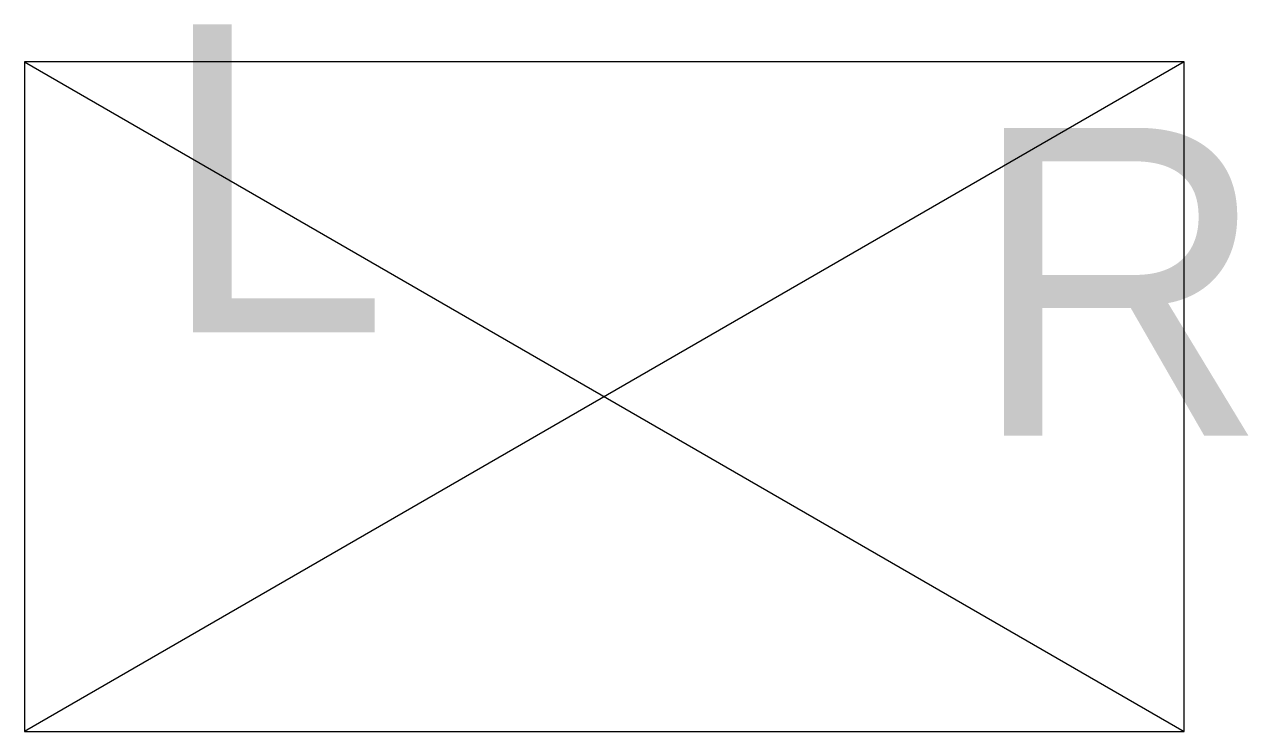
# Model space of a CAD drawing. Header units: millimetres. Extents: x -0.5 to 0.55, y -0.29 to 0.32.
import ezdxf

# ---------------------------------------------------------------- set-up
doc = ezdxf.new("R2010")
doc.units = ezdxf.units.MM
doc.layers.get('0').update_dxf_attribs({"color": 2})

msp = doc.modelspace()

# ---------------------------------------------------------------- linework, layer by layer
at = {"color": 0}
for p, q in [((0.499, 0.2881), (-0.499, -0.2881)), ((-0.499, 0.2881), (0.499, -0.2881)), ((0.499, 0.2881), (-0.499, 0.2881)), ((-0.499, 0.2881), (-0.499, -0.2881)), ((0.499, -0.2881), (0.499, 0.2881)), ((-0.499, -0.2881), (0.499, -0.2881))]:
    msp.add_line(p, q, dxfattribs=at)

# ---------------------------------------------------------------- texts
at = {"color": 0, "flags": 9}
for tag, p in [('L', (-0.3829, 0.0552)), ('R', (0.3149, -0.0337))]:
    msp.add_attdef(tag, p, '0.75', height=0.2649, dxfattribs=at)

doc.saveas('drawing.dxf')
